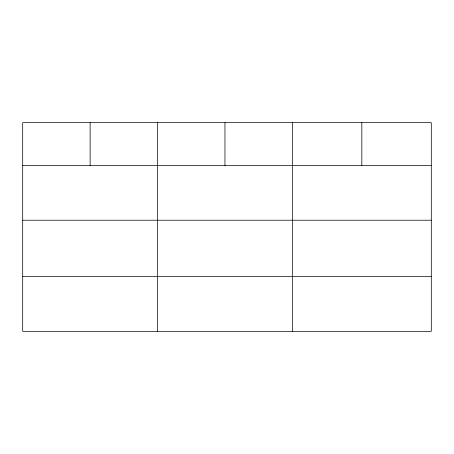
<?xml version="1.0" encoding="UTF-8"?>
<svg xmlns="http://www.w3.org/2000/svg" width="454" height="454" viewBox="0 0 454 454"><rect width="100%" height="100%" fill="white"/><g stroke="black" fill="none" stroke-linecap="round" stroke-linejoin="round"><path stroke-width="0.68" d="M431.3 220.224L431.3 122.671L22.7 122.671L22.7 331.329L431.3 331.329L431.3 220.224L22.7 220.224M22.7 165.506L431.3 165.506M22.7 276.605L431.3 276.605M361.838 122.671L361.838 165.506M292.376 122.671L292.376 331.329M224.957 122.671L224.957 165.506M157.538 122.671L157.538 331.329M90.119 122.671L90.119 165.506"/></g></svg>
